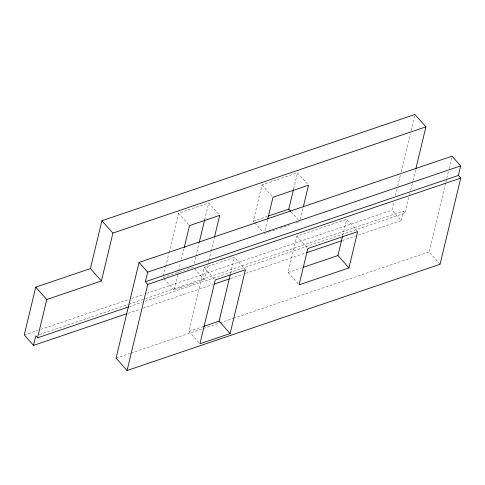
<?xml version="1.0" encoding="UTF-8"?>
<svg xmlns="http://www.w3.org/2000/svg" width="485" height="485" viewBox="0 0 485 485"><rect width="100%" height="100%" fill="white"/><g stroke="black" fill="none" stroke-linecap="round" stroke-linejoin="round"><path stroke-width="0.36" stroke-dasharray="2.42 1.82" d="M163.409 276.074L165.512 267.302M165.688 266.574L168.847 253.419M169.023 252.685L178.498 213.224L208.695 202.972L219.208 214.782M207.598 265.774L204.264 279.657L174.073 289.909L177.577 275.292M177.752 274.558L178.456 271.636M178.632 270.909L180.559 262.87M181.438 259.214L184.07 248.253M194.133 263.628L195.71 257.05M195.885 256.322L199.044 243.167M204.658 219.784L208.695 202.972M198.917 342.665L188.901 331.413L204.221 267.605L234.419 257.353L244.931 269.163M208.301 262.846L208.653 261.385M208.829 260.657L210.933 251.885M211.108 251.157L214.267 238.002M230.545 273.485L234.419 257.353M254.267 222.3L253.267 221.178L261.979 184.882L297.505 172.824L307.514 184.07M264.974 230.648L267.593 219.76M293.674 188.792L297.505 172.824M300.324 219.311L303.113 207.695M298.105 283.713L288.096 272.461L296.808 236.171L346.654 219.25L357.166 231.06M342.646 235.94L346.654 219.25M342.41 240.536L401.18 220.578L391.928 210.181L393.875 202.087M395.463 195.455L397.057 188.829M397.761 185.888L400.416 174.842M401.119 171.896L410.31 133.605M411.019 130.665L414.554 115.939M401.18 220.578L403.478 211.011L144.027 299.093M145.07 301.312L405.236 212.988L409.479 195.316M409.655 194.576L410.013 193.103M410.716 190.156L412.838 181.323M413.014 180.59L415.669 169.544M440.065 264.27L429.055 251.897L445.673 182.687M445.848 181.948L446.558 179.007M446.733 178.268L448.322 171.641M449.031 168.695L451.68 157.655M253.267 221.178L267.477 216.352M264.276 233.546L277.068 229.205M279.912 228.241L289.854 224.864M296.25 222.694L299.803 221.487M163.057 277.535L193.254 267.284L204.264 279.657M24.25 335.008L37.866 330.388M40.734 329.412L128.889 299.481M131.756 298.511L143.942 294.377M146.809 293.401L391.928 210.181M39.382 334.62L128.258 304.447M128.974 304.204L143.311 299.336M129.301 306.665L142.202 302.282M128.113 313.286L140.292 309.151M143.16 308.175L212.685 284.574M230.599 278.493L242.785 274.352M245.652 273.382L305.859 252.94M288.096 272.461L301.628 267.872M188.901 331.413L202.948 326.647M116.054 358.16L130.374 353.298M131.095 353.056L202.718 328.739M203.433 328.497L219.19 323.149M219.911 322.907L232.8 318.53M233.515 318.281L429.055 251.897M403.478 211.011L405.236 212.988M291.297 211.927L298.299 219.802M261.979 184.882L272.491 196.692M296.808 236.171L307.32 247.981M254.77 222.864L263.276 232.424M178.498 213.224L189.011 225.034M204.221 267.605L214.734 279.415M164.057 278.663L174.073 289.909"/><path stroke-width="0.73" d="M415.845 168.804L425.921 126.84L414.911 114.466L101.905 220.73L90.416 268.587L35.738 287.15L24.25 335.008L33.501 345.405L126.676 313.771M33.501 345.405L35.799 335.832L37.557 337.809L128.586 306.908M37.557 337.809L46.754 299.524L35.738 287.15M46.754 299.524L101.426 280.96L112.914 233.103L101.905 220.73M139.031 262.446L116.054 358.16L127.064 370.534L440.065 264.27L460.75 178.122L458.38 175.461L460.677 165.888L452.038 156.182L139.031 262.446L147.67 272.152L145.373 281.724L147.743 284.386L127.064 370.534M184.245 247.52L189.508 225.598L219.705 215.346L214.443 237.268M199.22 242.433L204.658 219.784M230.114 333.534L245.434 269.727L215.237 279.972L199.917 343.786L230.114 333.534L219.099 321.167L230.193 274.953M267.762 219.032L272.994 197.256L308.515 185.197L303.289 206.968M290.794 211.363L288.793 209.114L293.498 189.514M348.951 267.914L357.669 231.618L307.823 248.544L299.106 284.834L348.951 267.914L337.942 255.54L342.471 236.668M112.914 233.103L425.921 126.84M268.187 216.11L288.793 209.114M147.67 272.152L460.677 165.888M145.373 281.724L458.38 175.461M147.743 284.386L460.75 178.122M214.115 284.089L229.884 278.736M306.575 252.697L341.695 240.778M303.052 267.387L337.942 255.54M203.651 326.411L219.099 321.167M90.416 268.587L101.426 280.96"/></g></svg>
